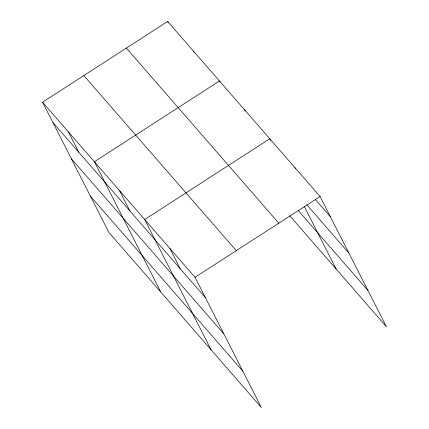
<?xml version="1.0" encoding="UTF-8"?>
<svg xmlns="http://www.w3.org/2000/svg" width="429" height="429" viewBox="0 0 429 429"><rect width="100%" height="100%" fill="white"/><g stroke="black" fill="none" stroke-linecap="round" stroke-linejoin="round"><path stroke-width="0.64" d="M42.557 102.215L195.018 277.3L261.379 407.55L108.918 232.464L42.557 102.215L167.621 21.45L320.082 196.536L386.443 326.785L289.725 215.712M195.018 277.3L320.082 196.536M315.229 199.378L330.41 216.811M306.832 204.789L348.9 253.099M298.123 210.301L367.953 290.492M126.351 48.102L278.807 223.187M83.827 75.563L236.288 250.649M52.885 122.49L205.346 297.576M71.375 158.784L223.836 333.869M90.428 196.171L242.889 371.257M294.927 167.648L295.533 168.838M270.683 140.546L269.771 138.76L144.702 219.525L211.068 349.769M304.338 206.601L336.132 269.004M244.616 109.867L245.222 111.063M220.066 82.17L219.455 80.979L94.391 161.744L160.757 291.993M193.538 51.217L194.144 52.408M167.621 21.45L168.227 22.64M169.857 248.412L180.191 268.688M119.546 190.637L129.874 210.907M68.474 131.982L78.802 152.252"/></g></svg>
